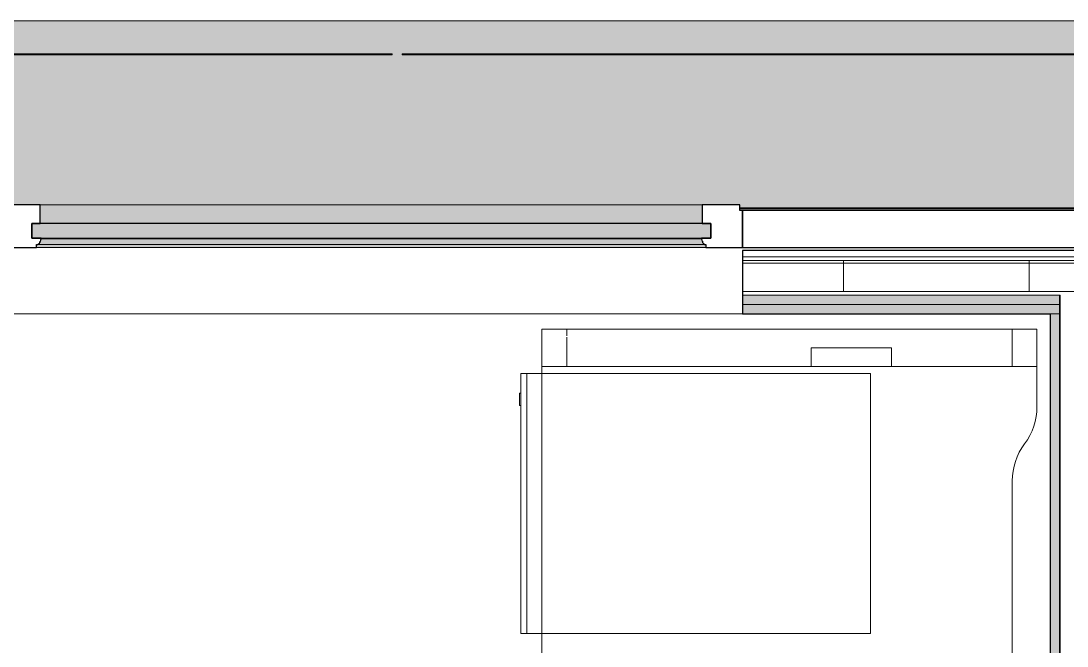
# Model space of a CAD drawing. Header units: millimetres. Extents: x 155920 to 295199, y -4084 to 97293.
# Drawn here: x 220943 to 222633, y 33709 to 34718 of the extents above; entities that cross this region are included whole.
import ezdxf

# ---------------------------------------------------------------- set-up
doc = ezdxf.new("R2010")
doc.units = ezdxf.units.MM
doc.header["$MEASUREMENT"] = 0
for name, color, linetype, lineweight in [('A-GLAZ', 7, 'CONTINUOUS', 9), ('A-GLAZ-CWMG', 7, 'CONTINUOUS', 9), ('A-WALL', 7, 'CONTINUOUS', 9), ('A-WALL-PATT', 7, 'CONTINUOUS', 25), ('I-FURN', 8, 'CONTINUOUS', 9), ('I-WALL', 7, 'CONTINUOUS', 9)]:
    doc.layers.add(name, color=color, linetype=linetype, lineweight=lineweight)

msp = doc.modelspace()

# ---------------------------------------------------------------- hatches: boundary and pattern name
at = {"layer": 'A-GLAZ'}
for points in [[(229688.5, 34416.7), (229692.8, 34416.7), (229692.8, 34718.3), (220908.8, 34718.3), (220908.8, 34416.7), (220913.2, 34416.7), (220913.2, 34421.3), (222104.5, 34421.3), (222104.5, 34416.7), (223441.2, 34416.7), (223441.2, 34421.3), (224632.5, 34421.3), (224632.5, 34416.7), (225969.2, 34416.7), (225969.2, 34421.3), (227160.5, 34421.3), (227160.5, 34416.7), (228497.2, 34416.7), (228497.2, 34421.3), (229688.5, 34421.3)], [(222043.6, 34391.4), (222043.6, 34421.3), (220974, 34421.3), (220974, 34391.4), (221925.9, 34391.4)], [(222057.6, 34367.4), (222057.6, 34391.4), (220960.1, 34391.4), (220960.1, 34367.4), (221925.9, 34367.4)], [(222049.6, 34352.5), (222049.6, 34357.5), (220968, 34357.5), (220968, 34352.5), (222048.1, 34352.5)], [(222048.1, 34357.5), (222044.7, 34359.8), (222043.4, 34362.4), (220973.8, 34362.4), (220972, 34358.7), (220971.8, 34357.5), (222045.8, 34357.5)], [(222043.8, 34362.4), (222042.4, 34366.3), (220975.3, 34366.3), (220974, 34362.4), (222043.6, 34362.4)], [(222042.4, 34366.3), (222042.4, 34367.4), (221925.9, 34366.3)]]:
    msp.add_hatch(color=256, dxfattribs=at).paths.add_polyline_path(points, flags=0)
h = msp.add_hatch(color=256, dxfattribs=at)
h.paths.add_polyline_path([(229692.8, 34414.6), (229692.8, 34416.7), (229688.5, 34416.7), (229688.5, 34414.6)], flags=0)
h.paths.add_polyline_path([(228497.2, 34414.6), (228497.2, 34416.7), (227160.5, 34416.7), (227160.5, 34414.6), (228492.2, 34414.6)], flags=0)
h.paths.add_polyline_path([(225964.2, 34414.6), (225969.2, 34414.6), (225969.2, 34416.7), (224632.5, 34416.7), (224632.5, 34414.6), (225514, 34414.6)], flags=0)
h.paths.add_polyline_path([(223441.2, 34414.6), (223441.2, 34416.7), (222104.5, 34416.7), (222104.5, 34414.6), (223436.2, 34414.6)], flags=0)
h.paths.add_polyline_path([(220913.2, 34414.6), (220913.2, 34416.7), (220908.8, 34416.7), (220908.8, 34414.6)], flags=0)
h = msp.add_hatch(color=256, dxfattribs=at)
h.paths.add_polyline_path([(227104.1, 34357.5), (227102.8, 34358.6), (227102.8, 34357.9)], flags=0)
h.paths.add_polyline_path([(226024, 34357.5), (226026.9, 34357.9), (226025.6, 34358.1)], flags=0)
h.paths.add_polyline_path([(222048.1, 34357.5), (222046.8, 34358.6), (222046.8, 34357.9)], flags=0)
at = {"layer": 'A-WALL-PATT', "lineweight": 5}
h = msp.add_hatch(color=256, dxfattribs=at)
h.paths.add_polyline_path([(222108.8, 34260.3), (222621, 34260.3), (222621, 34275.3), (222108.8, 34275.3)], flags=0)
h.paths.add_polyline_path([(223121.9, 34260.3), (223436.8, 34260.3), (223436.8, 34275.3), (222693, 34275.3), (222693, 34260.3), (222822.9, 34260.3)], flags=0)
at = {"layer": 'A-WALL-PATT', "lineweight": 9}
h = msp.add_hatch(color=256, dxfattribs=at)
h.paths.add_polyline_path([(222708, 34245.3), (223436.8, 34245.3), (223436.8, 34260.3), (222693, 34260.3), (222693, 34245.3)], flags=0)
h.paths.add_polyline_path([(222523.9, 34245.3), (222621, 34245.3), (222621, 34260.3), (222108.8, 34260.3), (222108.8, 34245.3)], flags=0)
at = {"layer": 'A-WALL-PATT', "lineweight": 5}
msp.add_hatch(color=256, dxfattribs=at).paths.add_polyline_path([(222606, 29907.3), (222621, 29907.3), (222621, 34245.3), (222606, 34245.3), (222606, 29920.8)], flags=0)

# ---------------------------------------------------------------- linework, layer by layer
at = {"layer": 'A-GLAZ'}
for p, q in [((229692.8, 34718.3), (220908.8, 34718.3)), ((222043.6, 34421.3), (220974, 34421.3)), ((223441.2, 34416.7), (222104.5, 34416.7)), ((223441.2, 34414.6), (222104.5, 34414.6)), ((220969.6, 34357.5), (220968, 34357.5)), ((222048.1, 34357.5), (220969.6, 34357.5)), ((222042.4, 34366.3), (220975.3, 34366.3)), ((222049.6, 34357.5), (222048.1, 34357.5)), ((220968, 34352.5), (222049.6, 34352.5))]:
    msp.add_line(p, q, dxfattribs=at)
at = {"layer": 'A-GLAZ', "lineweight": 30}
for p, q in [((220974, 34421.3), (220913.2, 34421.3)), ((220974, 34391.4), (220974, 34421.3)), ((222104.5, 34421.3), (222043.6, 34421.3)), ((222043.6, 34421.3), (222043.6, 34391.4)), ((222104.5, 34412.3), (222104.5, 34421.3)), ((222108.8, 34412.3), (222104.5, 34412.3)), ((223436.8, 34412.3), (222108.8, 34412.3)), ((222108.8, 34412.3), (222108.8, 34352.5)), ((222108.8, 34352.5), (222108.8, 34412.3)), ((222057.6, 34391.4), (220960.1, 34391.4)), ((220960.1, 34391.4), (220960.1, 34367.4)), ((220960.1, 34367.4), (220960.1, 34391.4)), ((220960.1, 34391.4), (220974, 34391.4)), ((222043.6, 34391.4), (222057.6, 34391.4)), ((222057.6, 34367.4), (222057.6, 34391.4)), ((222057.6, 34391.4), (222057.6, 34367.4)), ((220960.1, 34367.4), (222057.6, 34367.4)), ((220975.3, 34367.4), (220960.1, 34367.4)), ((220968, 34352.5), (220968, 34357.5)), ((220968, 34357.5), (220969.6, 34357.5)), ((220975.3, 34366.3), (220975.3, 34367.4)), ((222057.6, 34367.4), (222042.4, 34367.4)), ((222042.4, 34367.4), (222042.4, 34366.3)), ((222048.1, 34357.5), (222049.6, 34357.5)), ((222049.6, 34357.5), (222049.6, 34352.5)), ((220908.8, 34352.5), (220968, 34352.5)), ((222049.6, 34352.5), (222108.8, 34352.5)), ((222108.8, 34352.5), (223436.8, 34352.5))]:
    msp.add_line(p, q, dxfattribs=at)
for centre, radius, start, end in [((220968.5, 34362.7), 5.36, 281.9524, 356.5739), ((220981.2, 34361.9), 7.4, 143.4261, 176.5739), ((222036.5, 34361.9), 7.4, 3.4261, 36.5739), ((222049.2, 34362.7), 5.36, 183.4261, 258.0476)]:
    msp.add_arc(centre, radius, start, end, dxfattribs=at)
at = {"layer": 'A-GLAZ'}
for points, knots in [([(220969.6, 34357.5), (220970, 34357.6), (220970.7, 34357.8), (220971.5, 34358.3), (220971.9, 34358.5), (220972, 34358.7)], [0, 0, 0, 0, 0.2, 0.3, 0.4, 0.4, 0.4, 0.4]), ([(220973, 34359.8), (220973.1, 34360), (220973.3, 34360.4), (220973.7, 34361.2), (220973.8, 34361.9), (220973.8, 34362.4)], [0.6, 0.6, 0.6, 0.6, 0.7, 0.8, 1, 1, 1, 1]), ([(222043.8, 34362.4), (222043.9, 34361.9), (222044, 34361.2), (222044.4, 34360.4), (222044.6, 34360), (222044.7, 34359.8)], [-1, -1, -1, -1, -0.8, -0.7, -0.6, -0.6, -0.6, -0.6]), ([(222045.6, 34358.7), (222045.8, 34358.5), (222046.2, 34358.3), (222047, 34357.8), (222047.6, 34357.6), (222048.1, 34357.5)], [-0.4, -0.4, -0.4, -0.4, -0.3, -0.2, 0, 0, 0, 0])]:
    msp.add_open_spline(points, degree=3, knots=knots, dxfattribs=at)
for points in [[(220974.5, 34365.1), (220974.7, 34365.6), (220975, 34366), (220975.3, 34366.3)], [(222042.4, 34366.3), (222042.7, 34366), (222042.9, 34365.6), (222043.1, 34365.1)]]:
    msp.add_open_spline(points, degree=3, dxfattribs=at)
at = {"layer": 'A-GLAZ-CWMG'}
for p, q in [((220808.9, 34665.3), (221542.8, 34665.3)), ((221542.8, 34663.3), (220808.9, 34663.3)), ((221542.8, 34665.3), (221542.8, 34663.3)), ((221558.9, 34663.3), (221558.9, 34665.3)), ((221558.9, 34665.3), (222300.8, 34665.3)), ((222300.8, 34663.3), (221558.9, 34663.3)), ((222300.8, 34665.3), (223042.8, 34665.3)), ((223042.8, 34663.3), (222300.8, 34663.3))]:
    msp.add_line(p, q, dxfattribs=at)
at = {"layer": 'A-WALL'}
for p, q in [((223436.8, 34337.3), (222108.8, 34337.3)), ((223436.8, 34331.3), (222108.8, 34331.3)), ((223436.8, 34281.3), (222108.8, 34281.3)), ((222621, 34275.3), (222108.8, 34275.3)), ((222621, 34275.3), (222622, 34275.3)), ((222621, 34275.3), (222621, 34260.3)), ((222622, 34275.3), (222621, 34275.3)), ((222622, 34275.3), (222622, 34245.3)), ((222621, 34260.3), (222108.8, 34260.3)), ((222621, 34260.3), (222621, 34245.3)), ((222621, 34245.3), (222606, 34245.3)), ((222621, 34245.3), (222621, 29907.3)), ((222622, 34245.3), (222622, 29907.3))]:
    msp.add_line(p, q, dxfattribs=at)
at = {"layer": 'A-WALL-PATT', "linetype": 'Continuous', "lineweight": 9}
for p, q in [((222108.8, 34327.3), (223436.8, 34327.3)), ((222271.8, 34281.3), (222271.8, 34331.3)), ((222571.8, 34281.3), (222571.8, 34331.3))]:
    msp.add_line(p, q, dxfattribs=at)
at = {"layer": 'I-FURN'}
for p, q in [((221824.6, 34220.3), (221784.6, 34220.3)), ((221784.6, 34220.3), (222584.6, 34220.3)), ((221784.6, 34160.3), (221784.6, 34220.3)), ((221784.6, 34220.3), (221784.6, 34160.3)), ((222584.6, 34220.3), (221784.6, 34220.3)), ((221784.6, 34220.3), (221784.6, 32620.3)), ((221784.6, 32620.3), (221784.6, 34220.3)), ((221784.6, 34220.3), (222584.6, 34220.3)), ((222544.6, 34220.3), (221824.6, 34220.3)), ((221824.6, 34220.3), (221824.6, 34209.7)), ((221824.6, 34220.3), (221824.6, 34209.7)), ((222584.6, 34220.3), (222544.6, 34220.3)), ((222544.6, 34220.3), (222544.6, 34160.3)), ((222544.6, 34220.3), (222544.6, 34160.3)), ((222584.6, 34220.3), (222584.6, 34160.3)), ((222584.6, 34220.3), (222584.6, 34160.3)), ((222584.6, 34095.3), (222584.6, 34220.3)), ((222584.6, 34220.3), (222584.6, 34095.3)), ((221824.6, 34207.4), (221824.6, 34160.3)), ((221824.6, 34207.4), (221824.6, 34160.3)), ((222219.6, 34160.3), (222219.6, 34190.3)), ((222219.6, 34190.3), (222349.6, 34190.3)), ((222349.6, 34190.3), (222219.6, 34190.3)), ((222219.6, 34190.3), (222219.6, 34160.3)), ((222349.6, 34190.3), (222349.6, 34160.3)), ((222349.6, 34190.3), (222349.6, 34160.3)), ((221784.6, 34160.3), (221824.6, 34160.3)), ((222219.6, 34160.3), (221784.6, 34160.3)), ((221824.6, 34160.3), (222544.6, 34160.3)), ((222349.6, 34160.3), (222219.6, 34160.3)), ((222584.6, 34160.3), (222349.6, 34160.3)), ((222544.6, 34160.3), (222584.6, 34160.3)), ((221760.4, 34148.8), (221750.4, 34148.8)), ((221750.4, 34148.8), (221750.4, 33728.8)), ((221760.4, 33728.8), (221760.4, 34148.8)), ((221784.6, 34148.8), (221760.4, 34148.8)), ((221760.4, 34148.8), (221760.4, 33728.8)), ((222315.4, 34148.8), (221784.6, 34148.8)), ((222315.4, 33728.8), (222315.4, 34148.8)), ((221750.4, 34117.2), (221748.4, 34117.2)), ((221748.4, 34097.2), (221748.4, 34117.2)), ((221748.4, 34117.2), (221748.4, 34097.2)), ((221748.4, 34097.2), (221750.4, 34097.2)), ((222544.6, 33143), (222544.6, 33975.3)), ((222544.6, 33975.3), (222544.6, 33143)), ((221750.4, 33728.8), (221760.4, 33728.8)), ((221760.4, 33728.8), (221784.6, 33728.8)), ((221784.6, 33728.8), (222315.4, 33728.8))]:
    msp.add_line(p, q, dxfattribs=at)
for centre, start, end in [((222484.6, 34095.3), 323.1301, 0), ((222484.6, 34095.3), 323.1301, 0), ((222644.6, 33975.3), 143.1301, 180), ((222644.6, 33975.3), 143.1301, 180)]:
    msp.add_arc(centre, 100, start, end, dxfattribs=at)
at = {"layer": 'I-WALL', "lineweight": 30}
for p, q in [((223436.8, 34347.3), (222108.8, 34347.3)), ((222108.8, 34347.3), (222108.8, 34245.3)), ((222108.8, 34245.3), (222606, 34245.3)), ((222606, 34245.3), (222606, 29907.3))]:
    msp.add_line(p, q, dxfattribs=at)
at = {"layer": 'I-WALL'}
msp.add_line((222108.8, 34245.3), (220908.8, 34245.3), dxfattribs=at)

doc.saveas('drawing.dxf')
